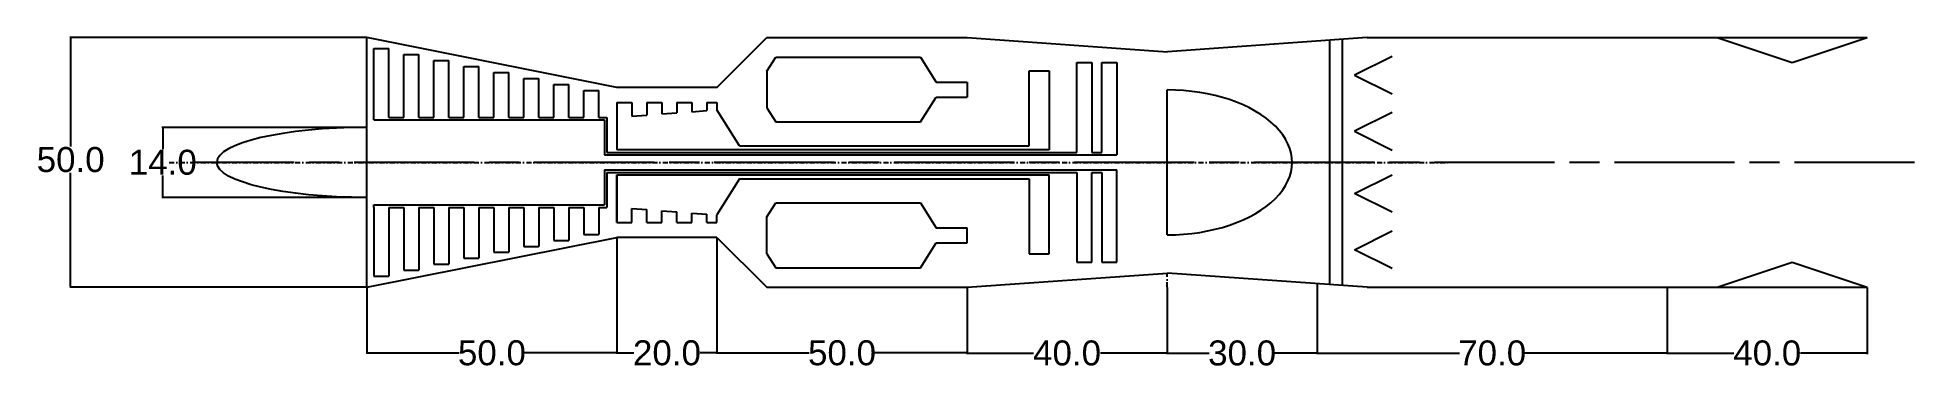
# Model space of a CAD drawing. Header units: inches. Extents: x -66 to 309, y -16 to 50.
import ezdxf

# ---------------------------------------------------------------- set-up
doc = ezdxf.new("R2010")
doc.units = ezdxf.units.IN
doc.header["$MEASUREMENT"] = 0
doc.linetypes.add('ACAD_ISO08W100', pattern=[36, 24, -3, 6, -3])
doc.linetypes.add('DASHDOTX2', pattern=[2, 1, -0.5, 0, -0.5])
doc.layers.add('Cotas', color=92, linetype='Continuous')
doc.styles.get("Standard").update_dxf_attribs({"font": 'arial.ttf'})
doc.dimstyles.get("Standard").update_dxf_attribs({"dimtxt": 0.18, "dimasz": 0.18, "dimexe": 0.18, "dimexo": 0.0625, "dimgap": 0.09, "dimtad": 0, "dimtih": 1, "dimtoh": 1, "dimdec": 4, "dimzin": 0, "dimdsep": 46, "dimtxsty": 'Standard', "dimcen": 0.09, "dimadec": 0, "dimazin": 0, "dimtfac": 1, "dimtdec": 4, "dimtofl": 0, "dimtmove": 0, "dimatfit": 3, "dimfxl": 1, "dimtolj": 1, "dimtzin": 0, "dimarcsym": 0})

# ---------------------------------------------------------------- blocks, each defined once
blk = doc.blocks.new('*D10')
at = {"layer": 'Cotas', "color": 0, "lineweight": -2, "ltscale": 50, "transparency": 16777216}
for p, q in [((70, -0.06), (70, -13.32)), ((120, -0.06), (120, -13.32)), ((70.18, -13.14), (88.42, -13.14)), ((119.82, -13.14), (101.58, -13.14))]:
    blk.add_line(p, q, dxfattribs=at)
at = {"layer": 'Cotas', "color": 0, "ltscale": 50, "transparency": 16777216}
for points in [[(70.18, -13.11), (70.18, -13.17), (70, -13.14)], [(119.82, -13.11), (119.82, -13.17), (120, -13.14)]]:
    blk.add_solid(points, dxfattribs=at)
at = {"layer": 'Defpoints', "color": 0, "ltscale": 50}
for p in [(70, 0), (120, 0), (120, -13.14)]:
    blk.add_point(p, dxfattribs=at)
at = {"layer": 'Cotas', "color": 0, "ltscale": 50, "transparency": 16777216, "insert": (95, -13.14), "char_height": 5, "attachment_point": 5}
blk.add_mtext('\\A1;50.0', dxfattribs=at)
blk = doc.blocks.new('*D11')
at = {"layer": 'Cotas', "color": 0, "lineweight": -2, "ltscale": 50, "transparency": 16777216}
for p, q in [((120, -0.06), (120, -13.35)), ((160, -0.06), (160, -13.35)), ((120.18, -13.17), (133.32, -13.17)), ((159.82, -13.17), (146.68, -13.17))]:
    blk.add_line(p, q, dxfattribs=at)
at = {"layer": 'Cotas', "color": 0, "ltscale": 50, "transparency": 16777216}
for points in [[(120.18, -13.14), (120.18, -13.2), (120, -13.17)], [(159.82, -13.14), (159.82, -13.2), (160, -13.17)]]:
    blk.add_solid(points, dxfattribs=at)
at = {"layer": 'Defpoints', "color": 0, "ltscale": 50}
for p in [(120, 0), (160, 0), (160, -13.17)]:
    blk.add_point(p, dxfattribs=at)
at = {"layer": 'Cotas', "color": 0, "ltscale": 50, "transparency": 16777216, "insert": (140, -13.17), "char_height": 5, "attachment_point": 5}
blk.add_mtext('\\A1;40.0', dxfattribs=at)
blk = doc.blocks.new('*D12')
at = {"layer": 'Cotas', "color": 0, "lineweight": -2, "ltscale": 50, "transparency": 16777216}
for p, q in [((160, -0.06), (160, -13.35)), ((190, -0.06), (190, -13.35)), ((160.18, -13.17), (168.43, -13.17)), ((189.82, -13.17), (181.57, -13.17))]:
    blk.add_line(p, q, dxfattribs=at)
at = {"layer": 'Cotas', "color": 0, "ltscale": 50, "transparency": 16777216}
for points in [[(160.18, -13.14), (160.18, -13.2), (160, -13.17)], [(189.82, -13.14), (189.82, -13.2), (190, -13.17)]]:
    blk.add_solid(points, dxfattribs=at)
at = {"layer": 'Defpoints', "color": 0, "ltscale": 50}
for p in [(160, 0), (190, 0), (190, -13.17)]:
    blk.add_point(p, dxfattribs=at)
at = {"layer": 'Cotas', "color": 0, "ltscale": 50, "transparency": 16777216, "insert": (175, -13.17), "char_height": 5, "attachment_point": 5}
blk.add_mtext('\\A1;30.0', dxfattribs=at)
blk = doc.blocks.new('*D13')
at = {"layer": 'Cotas', "color": 0, "lineweight": -2, "ltscale": 50, "transparency": 16777216}
for p, q in [((50, 9.94), (50, -13.32)), ((0, -0.06), (0, -13.32)), ((0.18, -13.14), (18.42, -13.14)), ((49.82, -13.14), (31.58, -13.14))]:
    blk.add_line(p, q, dxfattribs=at)
at = {"layer": 'Cotas', "color": 0, "ltscale": 50, "transparency": 16777216}
for points in [[(0.18, -13.11), (0.18, -13.17), (0, -13.14)], [(49.82, -13.11), (49.82, -13.17), (50, -13.14)]]:
    blk.add_solid(points, dxfattribs=at)
at = {"layer": 'Defpoints', "color": 0, "ltscale": 50}
for p in [(50, 10), (0, 0), (50, -13.14)]:
    blk.add_point(p, dxfattribs=at)
at = {"layer": 'Cotas', "color": 0, "ltscale": 50, "transparency": 16777216, "insert": (25, -13.14), "char_height": 5, "attachment_point": 5}
blk.add_mtext('\\A1;50.0', dxfattribs=at)
blk = doc.blocks.new('*D14')
at = {"layer": 'Cotas', "color": 0, "lineweight": -2, "ltscale": 50, "transparency": 16777216}
for p, q in [((50, 9.94), (50, -13.32)), ((70, 9.94), (70, -13.32)), ((50.18, -13.14), (53.38, -13.14)), ((69.82, -13.14), (66.62, -13.14))]:
    blk.add_line(p, q, dxfattribs=at)
at = {"layer": 'Cotas', "color": 0, "ltscale": 50, "transparency": 16777216}
for points in [[(50.18, -13.11), (50.18, -13.17), (50, -13.14)], [(69.82, -13.11), (69.82, -13.17), (70, -13.14)]]:
    blk.add_solid(points, dxfattribs=at)
at = {"layer": 'Defpoints', "color": 0, "ltscale": 50}
for p in [(50, 10), (70, 10), (70, -13.14)]:
    blk.add_point(p, dxfattribs=at)
at = {"layer": 'Cotas', "color": 0, "ltscale": 50, "transparency": 16777216, "insert": (60, -13.14), "char_height": 5, "attachment_point": 5}
blk.add_mtext('\\A1;20.0', dxfattribs=at)
blk = doc.blocks.new('*D15')
at = {"layer": 'Cotas', "color": 0, "lineweight": -2, "ltscale": 50, "transparency": 16777216}
for p, q in [((-0.06, 50), (-59.41, 50)), ((-59.23, 49.82), (-59.23, 28.19)), ((-59.23, 0.18), (-59.23, 22.9)), ((-0.06, 0), (-59.41, 0))]:
    blk.add_line(p, q, dxfattribs=at)
at = {"layer": 'Cotas', "color": 0, "ltscale": 50, "transparency": 16777216}
for points in [[(-59.26, 49.82), (-59.2, 49.82), (-59.23, 50)], [(-59.26, 0.18), (-59.2, 0.18), (-59.23, 0)]]:
    blk.add_solid(points, dxfattribs=at)
at = {"layer": 'Defpoints', "color": 0, "ltscale": 50}
for p in [(0, 50), (0, 0), (-59.23, 0)]:
    blk.add_point(p, dxfattribs=at)
at = {"layer": 'Cotas', "color": 0, "ltscale": 50, "transparency": 16777216, "insert": (-59.23, 25.54), "char_height": 5, "attachment_point": 5}
blk.add_mtext('\\A1;50.0', dxfattribs=at)
blk = doc.blocks.new('*D16')
at = {"layer": 'Cotas', "color": 0, "lineweight": -2, "ltscale": 50, "transparency": 16777216}
for p, q in [((-0.06, 32.01), (-40.99, 32.01)), ((-40.81, 31.83), (-40.81, 27.64)), ((-40.81, 18.17), (-40.81, 22.36)), ((-0.06, 17.99), (-40.99, 17.99))]:
    blk.add_line(p, q, dxfattribs=at)
at = {"layer": 'Cotas', "color": 0, "ltscale": 50, "transparency": 16777216}
for points in [[(-40.84, 31.83), (-40.78, 31.83), (-40.81, 32.01)], [(-40.84, 18.17), (-40.78, 18.17), (-40.81, 17.99)]]:
    blk.add_solid(points, dxfattribs=at)
at = {"layer": 'Defpoints', "color": 0, "ltscale": 50}
for p in [(0, 32.01), (-40.81, 17.99), (0, 17.99)]:
    blk.add_point(p, dxfattribs=at)
at = {"layer": 'Cotas', "color": 0, "ltscale": 50, "transparency": 16777216, "insert": (-40.81, 25), "char_height": 5, "attachment_point": 5}
blk.add_mtext('\\A1;14.0', dxfattribs=at)
blk = doc.blocks.new('*D17')
at = {"layer": 'Cotas', "color": 0, "lineweight": -2, "ltscale": 50, "transparency": 16777216}
for p, q in [((260, -0.06), (260, -13.35)), ((300, -0.06), (300, -13.35)), ((260.18, -13.17), (273.32, -13.17)), ((299.82, -13.17), (286.68, -13.17))]:
    blk.add_line(p, q, dxfattribs=at)
at = {"layer": 'Cotas', "color": 0, "ltscale": 50, "transparency": 16777216}
for points in [[(260.18, -13.14), (260.18, -13.2), (260, -13.17)], [(299.82, -13.14), (299.82, -13.2), (300, -13.17)]]:
    blk.add_solid(points, dxfattribs=at)
at = {"layer": 'Defpoints', "color": 0, "ltscale": 50}
for p in [(260, 0), (300, 0), (300, -13.17)]:
    blk.add_point(p, dxfattribs=at)
at = {"layer": 'Cotas', "color": 0, "ltscale": 50, "transparency": 16777216, "insert": (280, -13.17), "char_height": 5, "attachment_point": 5}
blk.add_mtext('\\A1;40.0', dxfattribs=at)
blk = doc.blocks.new('*D19')
at = {"layer": 'Cotas', "color": 0, "lineweight": -2, "ltscale": 50, "transparency": 16777216}
for p, q in [((190, 0.65), (190, -13.35)), ((260, -0.06), (260, -13.35)), ((190.18, -13.17), (218.45, -13.17)), ((259.82, -13.17), (231.55, -13.17))]:
    blk.add_line(p, q, dxfattribs=at)
at = {"layer": 'Cotas', "color": 0, "ltscale": 50, "transparency": 16777216}
for points in [[(190.18, -13.14), (190.18, -13.2), (190, -13.17)], [(259.82, -13.14), (259.82, -13.2), (260, -13.17)]]:
    blk.add_solid(points, dxfattribs=at)
at = {"layer": 'Defpoints', "color": 0, "ltscale": 50}
for p in [(190, 0.72), (260, 0), (260, -13.17)]:
    blk.add_point(p, dxfattribs=at)
at = {"layer": 'Cotas', "color": 0, "ltscale": 50, "transparency": 16777216, "insert": (225, -13.17), "char_height": 5, "attachment_point": 5}
blk.add_mtext('\\A1;70.0', dxfattribs=at)

msp = doc.modelspace()

# ---------------------------------------------------------------- linework, layer by layer
for p, q in [((0, 0), (0, 50)), ((50, 40), (0, 50)), ((70, 40), (80, 50)), ((80, 50), (120, 50)), ((120, 50), (160.08, 47.14)), ((200, 50), (160.08, 47.14)), ((192.5, 49.46), (192.5, 0.54)), ((195, 49.64), (195, 0.36)), ((200, 50), (260, 50)), ((260, 50), (300, 50)), ((270, 50), (285, 45)), ((285, 45), (300, 50)), ((205, 46.22), (197.5, 42.49)), ((197.5, 42.49), (205, 38.72)), ((70, 40), (50, 40)), ((205, 34.97), (197.5, 31.24)), ((197.5, 31.24), (205, 27.47)), ((197.5, 18.76), (205, 22.53)), ((205, 15.03), (197.5, 18.76)), ((197.5, 7.51), (205, 11.28)), ((0, 0), (50, 10)), ((70, 10), (50, 10)), ((70, 10), (80, 0)), ((205, 3.78), (197.5, 7.51)), ((270, 0), (285, 5)), ((285, 5), (300, 0)), ((80, 0), (120, 0)), ((120, 0), (160.08, 2.86)), ((200, 0), (160.08, 2.86)), ((200, 0), (260, 0)), ((260, 0), (300, 0))]:
    msp.add_line(p, q)
at = {"ltscale": 50}
for p, q in [((1.4, 33.51), (1.4, 47.8)), ((1.4, 47.8), (4.4, 47.8)), ((4.4, 34.01), (4.4, 47.8)), ((7.4, 34.01), (7.4, 46.6)), ((7.4, 46.6), (10.4, 46.6)), ((10.4, 34.01), (10.4, 46.6)), ((13.4, 34.01), (13.4, 45.4)), ((13.4, 45.4), (16.4, 45.4)), ((16.4, 34.01), (16.4, 45.4)), ((80, 43.28), (81.76, 46.09)), ((81.76, 46.09), (110.68, 46.09)), ((110.68, 46.09), (113.81, 41.09)), ((19.4, 34.01), (19.4, 44.2)), ((19.4, 44.2), (22.4, 44.2)), ((22.4, 34.01), (22.4, 44.2)), ((25.4, 34.01), (25.4, 43)), ((25.4, 43), (28.4, 43)), ((28.4, 34.01), (28.4, 43)), ((31.4, 34.01), (31.4, 41.8)), ((31.4, 41.8), (34.4, 41.8)), ((34.4, 34.01), (34.4, 41.8)), ((80, 43.28), (80, 35.9)), ((132.45, 28.3), (132.45, 43.3)), ((132.45, 43.3), (136.45, 43.3)), ((136.45, 43.3), (136.45, 27.5)), ((141.96, 27), (141.96, 45)), ((141.96, 45), (144.96, 45)), ((144.96, 45), (144.96, 27)), ((146.96, 27), (146.96, 45)), ((146.96, 45), (149.96, 45)), ((149.96, 45), (149.96, 26.5)), ((37.4, 34.01), (37.4, 40.6)), ((37.4, 40.6), (40.4, 40.6)), ((40.4, 34.01), (40.4, 40.6)), ((43.4, 34.01), (43.4, 39.4)), ((43.4, 39.4), (46.4, 39.4)), ((46.4, 34.01), (46.4, 39.4)), ((110.68, 33.09), (113.81, 38.09)), ((113.81, 41.09), (120, 41.09)), ((113.81, 38.09), (120, 38.09)), ((120, 41.09), (120, 38.09)), ((160, 10.5), (160, 39.5)), ((4.4, 34.01), (7.4, 34.01)), ((10.4, 34.01), (13.4, 34.01)), ((16.4, 34.01), (19.4, 34.01)), ((22.4, 34.01), (25.4, 34.01)), ((28.4, 34.01), (31.4, 34.01)), ((34.4, 34.01), (37.4, 34.01)), ((40.4, 34.01), (43.4, 34.01)), ((46.4, 34.01), (48, 34.01)), ((48, 34.01), (48, 27)), ((50, 37), (50, 27.5)), ((50, 37), (53, 37)), ((53, 37), (53, 34.24)), ((53, 34.24), (56, 34.46)), ((56, 37), (59, 37)), ((56, 37), (56, 34.46)), ((59, 37), (59, 34.69)), ((59, 34.69), (62, 34.91)), ((62, 37), (65, 37)), ((62, 37), (62, 34.91)), ((65, 37), (65, 35.13)), ((65, 35.13), (68, 35.36)), ((68, 37), (70, 37)), ((68, 37), (68, 35.36)), ((70, 37), (70, 35.51)), ((74.51, 28.3), (70, 35.51)), ((80, 35.9), (81.76, 33.09)), ((1.4, 33.51), (47.5, 33.51)), ((47.5, 33.51), (47.5, 26.5)), ((81.76, 33.09), (110.68, 33.09)), ((47.5, 26.5), (149.96, 26.5)), ((48, 27), (141.96, 27)), ((136.45, 27.5), (50, 27.5)), ((74.51, 28.3), (132.45, 28.3)), ((144.96, 27), (146.96, 27)), ((0, 25), (0, 25)), ((47.5, 23.5), (47.5, 16.49)), ((47.5, 23.5), (149.96, 23.5)), ((48, 23), (48, 15.99)), ((48, 23), (141.96, 23)), ((141.96, 23), (141.96, 5)), ((144.96, 5), (144.96, 23)), ((144.96, 23), (146.96, 23)), ((146.96, 23), (146.96, 5)), ((149.96, 5), (149.96, 23.5)), ((50, 22.5), (50, 13)), ((50, 13), (50, 22.5)), ((50, 22.5), (136.45, 22.5)), ((74.51, 21.7), (70, 14.49)), ((74.51, 21.7), (132.45, 21.7)), ((132.45, 21.7), (132.45, 6.7)), ((132.45, 21.7), (132.45, 6.7)), ((136.45, 6.7), (136.45, 22.5)), ((136.45, 6.7), (136.45, 22.5)), ((1.4, 16.49), (47.5, 16.49)), ((1.4, 15.99), (1.4, 16.49)), ((1.4, 15.99), (1.4, 2.2)), ((4.4, 15.99), (7.4, 15.99)), ((4.4, 15.99), (4.4, 2.2)), ((7.4, 15.99), (7.4, 3.4)), ((10.4, 15.99), (13.4, 15.99)), ((10.4, 15.99), (10.4, 3.4)), ((13.4, 15.99), (13.4, 4.6)), ((16.4, 15.99), (19.4, 15.99)), ((16.4, 15.99), (16.4, 4.6)), ((19.4, 15.99), (19.4, 5.8)), ((22.4, 15.99), (25.4, 15.99)), ((22.4, 15.99), (22.4, 5.8)), ((25.4, 15.99), (25.4, 7)), ((28.4, 15.99), (31.4, 15.99)), ((28.4, 15.99), (28.4, 7)), ((31.4, 15.99), (31.4, 8.2)), ((34.4, 15.99), (37.4, 15.99)), ((34.4, 15.99), (34.4, 8.2)), ((37.4, 15.99), (37.4, 9.4)), ((40.4, 15.99), (43.4, 15.99)), ((40.4, 15.99), (40.4, 9.4)), ((43.4, 15.99), (43.4, 10.6)), ((46.4, 15.99), (48, 15.99)), ((46.4, 15.99), (46.4, 10.6)), ((53, 15.76), (56, 15.54)), ((53, 13), (53, 15.76)), ((56, 13), (56, 15.54)), ((59, 15.31), (62, 15.09)), ((59, 13), (59, 15.31)), ((62, 13), (62, 15.09)), ((80, 14.1), (81.76, 16.91)), ((81.76, 16.91), (110.68, 16.91)), ((110.68, 16.91), (113.81, 11.91)), ((50, 13), (53, 13)), ((56, 13), (59, 13)), ((62, 13), (65, 13)), ((65, 14.87), (68, 14.64)), ((65, 13), (65, 14.87)), ((68, 13), (68, 14.64)), ((68, 13), (70, 13)), ((70, 13), (70, 14.49)), ((80, 6.72), (80, 14.1)), ((113.81, 11.91), (120, 11.91)), ((120, 8.91), (120, 11.91)), ((31.4, 8.2), (34.4, 8.2)), ((37.4, 9.4), (40.4, 9.4)), ((43.4, 10.6), (46.4, 10.6)), ((110.68, 3.91), (113.81, 8.91)), ((113.81, 8.91), (120, 8.91)), ((13.4, 4.6), (16.4, 4.6)), ((19.4, 5.8), (22.4, 5.8)), ((25.4, 7), (28.4, 7)), ((80, 6.72), (81.76, 3.91)), ((81.76, 3.91), (110.68, 3.91)), ((132.45, 6.7), (136.45, 6.7)), ((132.45, 6.7), (136.45, 6.7)), ((141.96, 5), (144.96, 5)), ((146.96, 5), (149.96, 5)), ((1.4, 2.2), (4.4, 2.2)), ((7.4, 3.4), (10.4, 3.4))]:
    msp.add_line(p, q, dxfattribs=at)
at = {"color": 242, "linetype": 'DASHDOTX2', "true_color": 0xcd2027}
msp.add_line((-39.51, 25), (216.11, 25), dxfattribs=at)
at = {"linetype": 'ACAD_ISO08W100'}
msp.add_line((309.44, 25), (-34.5, 25), dxfattribs=at)
at = {"linetype": 'DASHDOTX2'}
for p, q in [((70, 10), (70, 0)), ((160, 0), (160, 2.86)), ((260, 0), (260, -4.99))]:
    msp.add_line(p, q, dxfattribs=at)
at = {"ltscale": 50}
for centre, major_axis, ratio, end_param in [((160, 25), (25, 0), 0.58, 7.853982), ((0, 25), (-30, 0), 0.2338, 6.283185), ((0, 25), (-30, 0), 0.2338, 6.283185)]:
    msp.add_ellipse(centre, major_axis=major_axis, ratio=ratio, start_param=4.712389, end_param=end_param, dxfattribs=at)
at = {"ltscale": 50, "extrusion": (0, 0, -1)}
msp.add_ellipse((0, 25), major_axis=(-30, 0), ratio=0.2338, start_param=4.712389, end_param=6.283185, dxfattribs=at)
msp.add_ellipse((0, 25), major_axis=(-30, 0), ratio=0.2338, start_param=4.712389, end_param=6.283185, dxfattribs=at)

# ---------------------------------------------------------------- dimensions: what is measured, and where the dimension line sits
at = {"layer": 'Cotas', "ltscale": 50}
dim = msp.add_linear_dim(base=(-59.23, 0), p1=(0, 50), p2=(0, 0), angle=90, dimstyle='Standard', override={"dimtxt": 5, "dimdec": 1}, dxfattribs=at)
dim.commit()
dim.dimension.update_dxf_attribs({"geometry": '*D15', "text_midpoint": (-59.23, 25.54), "dimtype": 160})
dim = msp.add_linear_dim(base=(-40.81, 17.99), p1=(0, 32.01), p2=(0, 17.99), angle=90, dimstyle='Standard', override={"dimtxt": 5, "dimdec": 1}, dxfattribs=at)
dim.commit()
dim.dimension.update_dxf_attribs({"geometry": '*D16', "text_midpoint": (-40.81, 25)})
for base, p1, p2, picture, middle in [((50, -13.14), (0, 0), (50, 10), '*D13', (25, -13.14)), ((70, -13.14), (50, 10), (70, 10), '*D14', (60, -13.14)), ((120, -13.14), (70, 0), (120, 0), '*D10', (95, -13.14)), ((160, -13.17), (120, 0), (160, 0), '*D11', (140, -13.17)), ((190, -13.17), (160, 0), (190, 0), '*D12', (175, -13.17)), ((260, -13.17), (190, 0.72), (260, 0), '*D19', (225, -13.17)), ((300, -13.17), (260, 0), (300, 0), '*D17', (280, -13.17))]:
    dim = msp.add_linear_dim(base=base, p1=p1, p2=p2, dimstyle='Standard', override={"dimtxt": 5, "dimdec": 1}, dxfattribs=at)
    dim.commit()
    dim.dimension.update_dxf_attribs({"geometry": picture, "text_midpoint": middle})

doc.saveas('drawing.dxf')
